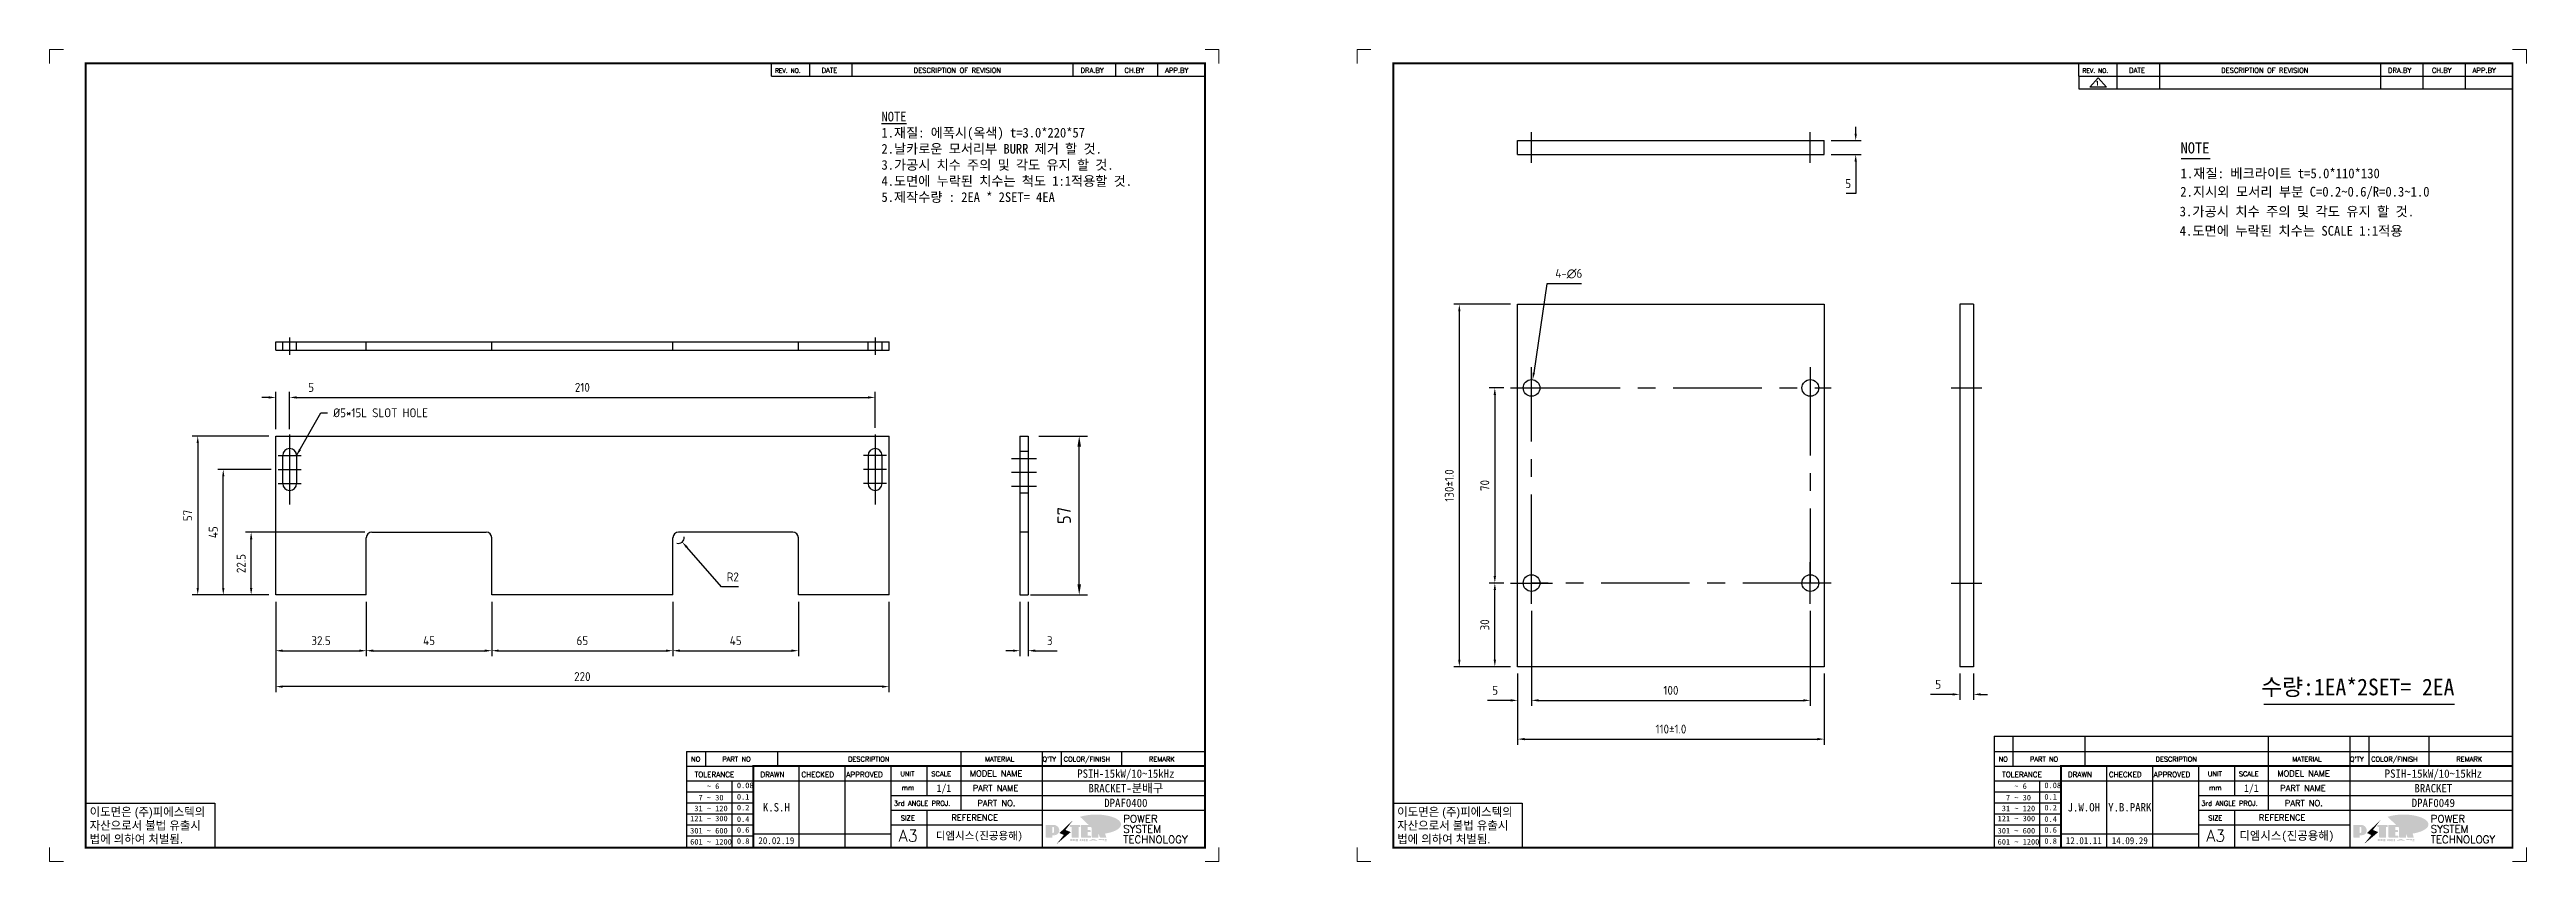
# Model space of a CAD drawing. Header units: millimetres. Extents: x 24815 to 36799, y -9299 to 5469.
# Drawn here: x 32525 to 33413, y -1538 to -1247 of the extents above; entities that cross this region are included whole.
import ezdxf
from ezdxf.enums import TextEntityAlignment as Align

# ---------------------------------------------------------------- set-up
doc = ezdxf.new("R2010")
doc.units = ezdxf.units.MM
for name, pattern in [('CENTER', [50.8, 31.75, -6.35, 6.35, -6.35]), ('HIDDEN', [9.525, 6.35, -3.175]), ('HIDDEN2', [4.7625, 3.175, -1.5875])]:
    doc.linetypes.add(name, pattern=pattern)
for name, color, linetype in [('CEN', 1, 'CENTER'), ('CENTER', 1, 'CENTER'), ('FORMAT-1', 7, 'Continuous'), ('H', 2, 'HIDDEN'), ('HIDDEN', 2, 'HIDDEN'), ('line', 3, 'Continuous')]:
    doc.layers.add(name, color=color, linetype=linetype)
doc.styles.add('h1', font='')
doc.styles.add('HAN', font='')
doc.styles.add('RC', font='ROMANC.SHX')
doc.styles.add('ROMANT', font='romant')
doc.styles.add('RT', font='ROMANT.SHX', dxfattribs={"oblique": 15})
doc.styles.get("Standard").update_dxf_attribs({"font": 'ISOCP.SHX', "bigfont": 'WHGTXT.SHX'})
doc.styles.get('h1').set_extended_font_data('New Gulim')
doc.styles.get('HAN').set_extended_font_data('GulimChe')
doc.dimstyles.new('PS-1', dxfattribs={"dimtxt": 3.2, "dimasz": 2.5, "dimexe": 2, "dimexo": 2.5, "dimgap": 2, "dimtad": 1, "dimtoh": 1, "dimrnd": 0.05, "dimzin": 12, "dimdsep": 46, "dimtxsty": 'Standard', "dimcen": 0, "dimclrt": 2, "dimazin": 3, "dimtfac": 1, "dimtofl": 0, "dimtmove": 0, "dimatfit": 3, "dimfxl": 0, "dimtolj": 1, "dimtzin": 0, "dimarcsym": 0})
doc.dimstyles.new('PS-1.5', dxfattribs={"dimscale": 1.5, "dimtxt": 3.2, "dimasz": 2.5, "dimexe": 2, "dimexo": 2.5, "dimgap": 2, "dimtad": 1, "dimtoh": 1, "dimrnd": 0.05, "dimzin": 12, "dimdsep": 46, "dimtxsty": 'Standard', "dimcen": 0, "dimclrt": 2, "dimazin": 3, "dimtfac": 1, "dimtofl": 0, "dimtmove": 0, "dimatfit": 3, "dimfxl": 0, "dimtolj": 1, "dimtzin": 0, "dimarcsym": 0})

# ---------------------------------------------------------------- blocks, each defined once
blk = doc.blocks.new('no3')
at = {"color": 180}
for p, q in [((0, 5.5), (0, 0)), ((0, 5.5), (186, 5.5)), ((6.79, 5.5), (6.79, 0)), ((32.74, 0.11), (32.74, 5.5)), ((98.4, 5.5), (98.4, 0)), ((127.61, 5.5), (127.61, 0)), ((134.43, 5.5), (134.43, 0)), ((155.98, 5.5), (155.98, 0))]:
    blk.add_line(p, q, dxfattribs=at)
at = {"color": 2, "style": 'RT', "oblique": 15}
blk.add_attdef('NO', text='', height=1.74, dxfattribs=at).set_placement((3.38, 2.51), align=Align.MIDDLE_CENTER)
at = {"color": 2, "style": 'HAN'}
for tag, p in [('PART-NO', (19.76, 2.75)), ('MATERIAL', (111.38, 2.75)), ("Q'TY", (131.02, 2.75)), ('COLOR/FINISH', (145.2, 2.75)), ('REMARK', (170.76, 2.75))]:
    blk.add_attdef(tag, text='', height=2.9, dxfattribs=at).set_placement(p, align=Align.MIDDLE_CENTER)
blk.add_attdef('DESCRIPTION', text='', height=2.9, dxfattribs=at).set_placement((34.51, 2.75), align=Align.MIDDLE_LEFT)
blk = doc.blocks.new('re3')
at = {"color": 180}
for p, q in [((0, 0), (0, -4.55)), ((0, -4.55), (155.53, -4.55)), ((6.87, -0.64), (3.86, -3.91)), ((9.88, -3.91), (3.86, -3.91)), ((6.87, -0.64), (9.88, -3.91)), ((13.74, -4.55), (13.74, 0)), ((28.97, -4.55), (28.97, 0)), ((108.25, -4.55), (108.25, 0)), ((123.49, -4.55), (123.49, 0)), ((138.64, -4.55), (138.64, 0))]:
    blk.add_line(p, q, dxfattribs=at)
at = {"color": 2, "style": 'RC', "oblique": 15}
blk.add_attdef('REV.NO', text='', height=1.56, dxfattribs=at).set_placement((6.59, -2.56), align=Align.MIDDLE_CENTER)
blk.add_attdef('-1', text='', height=1.56, dxfattribs=at).set_placement((9.37, -1.66), align=Align.MIDDLE_LEFT)
at = {"color": 2, "style": 'HAN'}
for tag, p in [('REV.-DATE', (21.36, -2.28)), ('DRA.BY', (115.87, -2.28)), ('CH.BY', (131.07, -2.28)), ('APP.BY', (147.09, -2.28))]:
    blk.add_attdef(tag, text='', height=2.5, dxfattribs=at).set_placement(p, align=Align.MIDDLE_CENTER)
blk.add_attdef('DESCRIPTION-OF-REVISION', text='', height=2.5, dxfattribs=at).set_placement((31.61, -2.28), align=Align.MIDDLE_LEFT)
blk = doc.blocks.new('t3')
for p, q in [((0, 15.88), (46.25, 15.88)), ((0, 15.88), (0, 0)), ((46.25, 15.88), (46.25, 0)), ((0, 0), (46.25, 0))]:
    blk.add_line(p, q)
at = {"color": 1, "style": 'h1'}
for s, p in [('자산으로서 불법 유출시', (1.4, 6.41)), ('이도면은 (주)피에스텍의', (1.4, 11.29)), ('법에 의하여 처벌됨.', (1.4, 1.52))]:
    blk.add_text(s, height=3, dxfattribs=at).set_placement(p)
blk = doc.blocks.new('new LOGO')
at = {"layer": 'line'}
h = blk.add_hatch(color=1, dxfattribs=at)
h.paths.add_polyline_path([(41, 16), (54, 16, 1), (54, 83), (0, 83), (0, 0), (41, 0)])
h.paths.add_polyline_path([(41, 28), (41, 72), (44, 72, -0.414214), (55, 61), (55, 39, -0.414214), (44, 28)], flags=16)
h.paths.add_polyline_path([(215, 72), (227, 72), (227, 83), (160, 83), (160, 72), (172, 72), (172, 0), (215, 0)])
h.paths.add_polyline_path([(276, 37), (295, 37), (295, 49), (276, 49), (276, 72), (295, 72), (295, 83), (234, 83), (234, 0), (297, 0), (297, 11), (276, 11)])
h.paths.add_polyline_path([(347, 35), (360, 0), (400, 0), (380, 67), (400, 83), (381, 83), (347, 62), (347, 83), (305, 83), (305, 0), (347, 0)])
h = blk.add_hatch(color=250, dxfattribs=at)
h.paths.add_polyline_path([(44, 69), (47, 69, -0.129793), (52, 68, 0.221832), (44, 72), (41, 72), (41, 28), (44, 28, 0.02048), (44, 28)], flags=17)
h.paths.add_polyline_path([(44, 14), (57, 14, 0.72362), (77, 74, -0.679777), (54, 16), (41, 16), (41, 0), (3, 0), (3, -3), (44, -3)])
h.paths.add_polyline_path([(118, 14), (71, -44), (77, -40), (121, 16), (92, 29), (173, 106), (177, 111), (89, 28)])
h.paths.add_polyline_path([(163, 72), (163, 69), (172, 69), (172, 72)], flags=17)
h.paths.add_polyline_path([(218, 69), (230, 69), (230, 80), (227, 80), (227, 72), (215, 72), (215, 0), (175, 0), (175, -3), (218, -3)])
h.paths.add_polyline_path([(298, 47), (295, 47), (295, 37), (276, 37), (276, 11), (279, 11), (279, 35), (298, 35)])
h.paths.add_polyline_path([(300, 8), (297, 8), (297, 0), (237, 0), (237, -3), (300, -3)])
h.paths.add_polyline_path([(298, 80), (295, 80), (295, 72), (276, 72), (276, 49), (279, 49), (279, 69), (298, 69)])
h.paths.add_polyline_path([(350, 80), (347, 80), (347, 62), (350, 64)])
h.paths.add_polyline_path([(350, 27), (347, 35), (347, 0), (308, 0), (308, -3), (350, -3)])
h.paths.add_polyline_path([(403, 80), (397, 80), (380, 67), (400, 0), (362, 0), (363, -3), (403, -3), (383, 64)])
blk.add_hatch(color=5, dxfattribs=at).paths.add_polyline_path([(166, 35), (131, 49), (180, 113), (92, 29), (121, 16), (74, -43)])
h = blk.add_hatch(color=253, dxfattribs=at)
edge = h.paths.add_edge_path()
edge.add_ellipse((334, 86), major_axis=(-166, 0), ratio=0.39426, start_angle=111.5127, end_angle=334.469)
edge.add_ellipse((314, 81), major_axis=(-154, 0), ratio=0.40699, start_angle=121.3066, end_angle=327.7437, ccw=False)
edge.add_line((394, 28), (395, 26))
h = blk.add_hatch(color=250, dxfattribs=at)
edge = h.paths.add_edge_path()
edge.add_ellipse((238, -18), major_axis=(-14.3, 0), ratio=0.526336, start_angle=192.2456, end_angle=269.0748)
edge.add_line((238, -10), (238, -10))
edge.add_ellipse((238, -18), major_axis=(-14.3, 0), ratio=0.526336, start_angle=270.9252, end_angle=449.0748)
edge.add_line((238, -25), (238, -25))
edge.add_ellipse((238, -18), major_axis=(-14.3, 0), ratio=0.526336, start_angle=450.9252, end_angle=527.7544)
edge.add_line((252, -19), (254, -19))
edge.add_line((254, -19), (254, -27))
edge.add_line((254, -27), (263, -27))
edge.add_line((263, -27), (263, -10))
edge.add_line((263, -10), (254, -10))
edge.add_line((254, -10), (254, -16))
edge.add_line((254, -16), (252, -16))
h.paths.add_polyline_path([(241, -16), (241, -19, -1), (234, -19), (234, -16, -1)], flags=16)
h.paths.add_polyline_path([(278, -10), (268, -10), (268, -27), (278, -27)])
h.paths.add_polyline_path([(310, -10), (310, -11, -0.157169), (289, -18), (294, -20, 0.128407), (316, -16, 0.128407), (339, -20), (343, -18, -0.157169), (322, -11), (322, -10)])
h.paths.add_polyline_path([(342, -25), (342, -22), (290, -22), (290, -25)])
h.paths.add_polyline_path([(352, -10), (352, -16, 0.414214), (354, -18), (379, -18), (379, -20), (390, -20), (390, -10), (379, -10), (379, -14), (375, -14), (375, -15), (379, -15), (379, -16), (365, -16), (365, -15), (371, -15), (371, -14), (365, -14), (365, -13), (375, -13), (375, -10)])
h.paths.add_polyline_path([(394, -10), (394, -20), (405, -20), (405, -10)])
h.paths.add_polyline_path([(405, -27), (405, -21), (357, -21), (357, -23), (392, -23), (392, -27)])
h.paths.add_polyline_path([(200, -10), (200, -22), (193, -22), (193, -13), (197, -13), (197, -10), (161, -10), (161, -13), (164, -13), (164, -22), (161, -22), (161, -25), (200, -25), (200, -27), (214, -27), (214, -10)])
h.paths.add_polyline_path([(182, -13), (176, -13), (176, -22), (182, -22)], flags=17)
blk = doc.blocks.new('format-3')
at = {"color": 3, "lineweight": 9}
for p, q in [((0, 286.3), (0, 291.3)), ((5, 291.3), (0, 291.3)), ((414.5, 291.3), (419.5, 291.3)), ((419.5, 286.3), (419.5, 291.3)), ((0, 5), (0, 0)), ((5, 0), (0, 0)), ((414.5, 0), (419.5, 0)), ((419.5, 5), (419.5, 0))]:
    blk.add_line(p, q, dxfattribs=at)
at = {"color": 180}
for p, q in [((258.97, 281.75), (258.97, 286.3)), ((272.71, 281.75), (272.71, 286.3)), ((287.94, 281.75), (287.94, 286.3)), ((367.22, 281.75), (367.22, 286.3)), ((382.45, 281.75), (382.45, 286.3)), ((397.61, 281.75), (397.61, 286.3)), ((258.97, 281.75), (414.5, 281.75)), ((228.5, 39.49), (228.5, 5)), ((228.5, 39.49), (414.5, 39.49)), ((235.29, 39.49), (235.29, 34.21)), ((261.24, 34.21), (261.24, 39.49)), ((326.9, 39.49), (326.9, 34.21)), ((356.11, 39.49), (356.11, 34.21)), ((362.93, 39.49), (362.93, 34.21)), ((384.48, 39.49), (384.48, 34.21)), ((228.5, 34.21), (252.48, 34.21)), ((228.5, 28.93), (252.48, 28.93)), ((244.89, 5.23), (244.89, 28.93)), ((252.48, 28.93), (414.5, 28.93)), ((268.96, 5), (268.96, 34.21)), ((285.45, 5), (285.45, 34.21)), ((301.94, 5), (301.94, 34.21)), ((314.72, 34.21), (314.72, 23.65)), ((326.9, 34.21), (326.9, 18.37)), ((356.11, 34.21), (356.11, 5)), ((228.5, 24.98), (252.48, 24.98)), ((228.5, 21.03), (252.48, 21.03)), ((301.94, 23.65), (414.5, 23.65)), ((301.94, 18.37), (414.5, 18.37)), ((314.72, 18.37), (314.72, 5)), ((228.5, 17.08), (252.48, 17.08)), ((228.5, 13.13), (252.48, 13.13)), ((228.5, 9.18), (252.48, 9.18)), ((252.48, 9.95), (301.94, 9.95)), ((301.94, 13.09), (356.11, 13.09))]:
    blk.add_line(p, q, dxfattribs=at)
at = {"const_width": 0.7}
blk.add_lwpolyline([(252.48, 5), (252.48, 34.21), (414.5, 34.21)], dxfattribs=at)
at = {"layer": 'FORMAT-1', "const_width": 0.7}
blk.add_lwpolyline([(13, 5), (13, 286.3), (414.5, 286.3), (414.5, 5)], close=True, dxfattribs=at)
blk.add_blockref('t3', (13, 5))
at = {"xscale": 0.05400000000000027, "yscale": 0.05400000000000027, "zscale": 0.05400000000000027}
blk.add_blockref('new LOGO', (357.35, 8.65), dxfattribs=at)
at = {"color": 2}
for s, height, style, p in [('REV. NO.', 1.56, 'RC', (260.23, 282.95)), ('DATE', 1.788, 'RC', (276.95, 282.94)), ('DESCRIPTION OF REVISION', 1.7875, 'RC', (309.98, 282.94)), ('DRA.BY', 1.788, 'RC', (369.83, 282.94)), ('CH.BY', 1.788, 'RC', (385.59, 282.94)), ('APP.BY', 1.788, 'RC', (400.18, 282.94)), ('NO', 1.742, 'RC', (230.16, 35.83)), ('PART NO', 1.742, 'RC', (241.36, 35.83)), ('DESCRIPTION', 1.7424, 'RC', (286.43, 35.83)), ('MATERIAL', 1.742, 'RC', (335.52, 35.83)), ("Q'TY", 1.742, 'RC', (356.17, 35.83)), ('COLOR/FINISH', 1.7424, 'RC', (363.8, 35.83)), ('REMARK', 1.742, 'RC', (394.37, 35.83)), (' TOLERANCE', 1.9, 'RC', (230.11, 30.22)), ('    ~ 6', 2, 'HAN', (229.8, 26.03)), ('0.08', 2, 'HAN', (246.57, 26.31)), ('DRAWN', 1.9, 'RC', (255, 30.22)), ('CHECKED', 1.9, 'RC', (269.71, 30.22)), ('APPROVED', 1.9, 'RC', (285.8, 30.22)), ('UNIT', 1.742, 'RC', (305.19, 30.55)), ('mm', 1.742, 'RC', (305.67, 25.56)), ('SCALE', 1.742, 'RC', (316.32, 30.55)), ('MODEL NAME', 2.178, 'RC', (330.12, 30.46)), ('PART NAME', 2.178, 'RC', (331.17, 25.24)), (' 31 ~ 120', 2, 'HAN', (229.8, 18.04)), ('  7 ~ 30', 2, 'HAN', (229.8, 21.91)), ('0.1', 2, 'HAN', (246.57, 22.2)), ('0.2', 2, 'HAN', (246.57, 18.32)), ('3rd ANGLE PROJ.', 1.7424, 'RC', (302.87, 19.97)), ('PART NO.', 2.178, 'RC', (332.84, 19.85)), ('301 ~ 600', 2, 'HAN', (229.8, 10.04)), ('121 ~ 300', 2, 'HAN', (229.8, 14.42)), ('0.4', 2, 'HAN', (246.57, 14.2)), ('0.6', 2, 'HAN', (246.57, 10.32)), ('SIZE', 1.742, 'RC', (305.39, 14.71)), ('REFERENCE', 2.178, 'RC', (323.52, 14.69)), ('601 ~ 1200', 2, 'HAN', (229.8, 6.05)), ('0.8', 2, 'HAN', (246.57, 6.33))]:
    blk.add_text(s, height=height, dxfattribs=dict(at, style=style)).set_placement(p)
at = {"color": 2, "lineweight": 25, "style": 'RC'}
blk.add_text('A3', height=4.182, dxfattribs=at).set_placement((304.61, 7.14))
at = {"style": 'ROMANT'}
for s, p in [('POWER', (385.15, 13.96)), ('TECHNOLOGY', (385.15, 6.56)), ('SYSTEM', (385.15, 10.31))]:
    blk.add_text(s, height=2.7, dxfattribs=at).set_placement(p)
at = {"style": 'HAN'}
for tag, height, p in [('SCALE', 2.7, (320.81, 26.29)), ('MODEL-NAME', 3, (386.1, 31.53)), ('PART-NAME', 3, (386.1, 26.29)), ('DRA-BY', 3, (260.72, 19.44)), ('CH-BY', 3, (277.21, 19.44)), ('APP-BY', 3, (293.7, 19.44)), ('PART-NO', 3, (386.1, 21.01)), ('관련업체', 3, (333.52, 9.26)), ('DRA-DATE', 2.5, (260.72, 7.47)), ('CH-DATE', 2.5, (277.21, 7.47)), ('APP-DATE', 2.5, (293.7, 7.47))]:
    blk.add_attdef(tag, text='', height=height, dxfattribs=at).set_placement(p, align=Align.MIDDLE_CENTER)
blk = doc.blocks.new('*D484')
at = {"color": 0, "lineweight": -2}
for p, q in [((33056.32, -1448.28), (33056.32, -1482.37)), ((33051.32, -1470.78), (33051.32, -1482.37)), ((33048.82, -1480.37), (33040.55, -1480.37)), ((33058.82, -1480.37), (33061.32, -1480.37))]:
    blk.add_line(p, q, dxfattribs=at)
at = {"color": 0}
for points in [[(33048.82, -1479.95), (33048.82, -1480.79), (33051.32, -1480.37)], [(33058.82, -1479.95), (33058.82, -1480.79), (33056.32, -1480.37)]]:
    blk.add_solid(points, dxfattribs=at)
at = {"layer": 'Defpoints', "color": 0}
for p in [(33056.32, -1445.78), (33051.32, -1468.28), (33056.32, -1480.37)]:
    blk.add_point(p, dxfattribs=at)
at = {"color": 2, "insert": (33043.25, -1476.77), "char_height": 3.2, "attachment_point": 5}
blk.add_mtext('\\A1;5', dxfattribs=at)
blk = doc.blocks.new('*D485')
at = {"color": 0, "lineweight": -2}
for p, q in [((33056.32, -1448.28), (33056.32, -1482.37)), ((33156.32, -1448.28), (33156.32, -1482.37)), ((33058.82, -1480.37), (33153.82, -1480.37))]:
    blk.add_line(p, q, dxfattribs=at)
at = {"color": 0}
for points in [[(33058.82, -1479.95), (33058.82, -1480.79), (33056.32, -1480.37)], [(33153.82, -1479.95), (33153.82, -1480.79), (33156.32, -1480.37)]]:
    blk.add_solid(points, dxfattribs=at)
at = {"layer": 'Defpoints', "color": 0}
for p in [(33056.32, -1445.78), (33156.32, -1445.78), (33156.32, -1480.37)]:
    blk.add_point(p, dxfattribs=at)
at = {"color": 2, "insert": (33106.32, -1476.77), "char_height": 3.2, "attachment_point": 5}
blk.add_mtext('\\A1;100', dxfattribs=at)
blk = doc.blocks.new('*D486')
at = {"color": 0, "lineweight": -2}
for p, q in [((33051.32, -1470.78), (33051.32, -1496.27)), ((33161.32, -1470.78), (33161.32, -1496.27)), ((33053.82, -1494.27), (33158.82, -1494.27))]:
    blk.add_line(p, q, dxfattribs=at)
at = {"color": 0}
for points in [[(33053.82, -1493.86), (33053.82, -1494.69), (33051.32, -1494.27)], [(33158.82, -1493.86), (33158.82, -1494.69), (33161.32, -1494.27)]]:
    blk.add_solid(points, dxfattribs=at)
at = {"layer": 'Defpoints', "color": 0}
for p in [(33051.32, -1468.28), (33161.32, -1468.28), (33161.32, -1494.27)]:
    blk.add_point(p, dxfattribs=at)
at = {"color": 2, "insert": (33106.32, -1490.67), "char_height": 3.2, "attachment_point": 5}
blk.add_mtext('\\A1;110±1.0', dxfattribs=at)
blk = doc.blocks.new('*D487')
at = {"color": 0, "lineweight": -2}
for p, q in [((33046.32, -1438.28), (33041.14, -1438.28)), ((33043.14, -1465.78), (33043.14, -1440.78)), ((33048.82, -1468.28), (33041.14, -1468.28))]:
    blk.add_line(p, q, dxfattribs=at)
at = {"color": 0}
for points in [[(33042.72, -1440.78), (33043.56, -1440.78), (33043.14, -1438.28)], [(33042.72, -1465.78), (33043.56, -1465.78), (33043.14, -1468.28)]]:
    blk.add_solid(points, dxfattribs=at)
at = {"layer": 'Defpoints', "color": 0}
for p in [(33043.14, -1438.28), (33048.82, -1438.28), (33051.32, -1468.28)]:
    blk.add_point(p, dxfattribs=at)
at = {"color": 2, "insert": (33039.54, -1453.28), "char_height": 3.2, "attachment_point": 5, "rotation": 90}
blk.add_mtext('\\A1;30', dxfattribs=at)
blk = doc.blocks.new('*D488')
at = {"color": 0, "lineweight": -2}
for p, q in [((33046.32, -1368.28), (33041.14, -1368.28)), ((33043.14, -1370.78), (33043.14, -1435.78)), ((33046.32, -1438.28), (33041.14, -1438.28))]:
    blk.add_line(p, q, dxfattribs=at)
at = {"color": 0}
for points in [[(33042.72, -1370.78), (33043.56, -1370.78), (33043.14, -1368.28)], [(33042.72, -1435.78), (33043.56, -1435.78), (33043.14, -1438.28)]]:
    blk.add_solid(points, dxfattribs=at)
at = {"layer": 'Defpoints', "color": 0}
for p in [(33048.82, -1368.28), (33043.14, -1438.28), (33048.82, -1438.28)]:
    blk.add_point(p, dxfattribs=at)
at = {"color": 2, "insert": (33039.54, -1403.28), "char_height": 3.2, "attachment_point": 5, "rotation": 90}
blk.add_mtext('\\A1;70', dxfattribs=at)
blk = doc.blocks.new('*D489')
at = {"color": 0, "lineweight": -2}
for p, q in [((33048.82, -1338.28), (33028.41, -1338.28)), ((33030.41, -1340.78), (33030.41, -1465.78)), ((33048.82, -1468.28), (33028.41, -1468.28))]:
    blk.add_line(p, q, dxfattribs=at)
at = {"color": 0}
for points in [[(33029.99, -1340.78), (33030.82, -1340.78), (33030.41, -1338.28)], [(33029.99, -1465.78), (33030.82, -1465.78), (33030.41, -1468.28)]]:
    blk.add_solid(points, dxfattribs=at)
at = {"layer": 'Defpoints', "color": 0}
for p in [(33051.32, -1338.28), (33030.41, -1468.28), (33051.32, -1468.28)]:
    blk.add_point(p, dxfattribs=at)
at = {"color": 2, "insert": (33026.81, -1403.28), "char_height": 3.2, "attachment_point": 5, "rotation": 90}
blk.add_mtext('\\A1;130±1.0', dxfattribs=at)
blk = doc.blocks.new('*D490')
at = {"color": 0, "lineweight": -2}
for p, q in [((33209.9, -1470.78), (33209.9, -1480.22)), ((33214.9, -1470.78), (33214.9, -1480.22)), ((33207.4, -1478.22), (33199.48, -1478.22)), ((33217.4, -1478.22), (33219.9, -1478.22))]:
    blk.add_line(p, q, dxfattribs=at)
at = {"color": 0}
for points in [[(33207.4, -1477.8), (33207.4, -1478.63), (33209.9, -1478.22)], [(33217.4, -1477.8), (33217.4, -1478.63), (33214.9, -1478.22)]]:
    blk.add_solid(points, dxfattribs=at)
at = {"layer": 'Defpoints', "color": 0}
for p in [(33209.9, -1468.28), (33214.9, -1468.28), (33209.9, -1478.22)]:
    blk.add_point(p, dxfattribs=at)
at = {"color": 2, "insert": (33202.19, -1474.62), "char_height": 3.2, "attachment_point": 5}
blk.add_mtext('\\A1;5', dxfattribs=at)
blk = doc.blocks.new('*D491')
at = {"color": 0, "lineweight": -2}
for p, q in [((33172.6, -1277.06), (33172.6, -1274.56)), ((33163.82, -1279.56), (33174.6, -1279.56)), ((33163.82, -1284.56), (33174.6, -1284.56)), ((33172.6, -1287.06), (33172.6, -1298.56)), ((33172.6, -1298.56), (33169.18, -1298.56))]:
    blk.add_line(p, q, dxfattribs=at)
at = {"color": 0}
for points in [[(33172.18, -1277.06), (33173.01, -1277.06), (33172.6, -1279.56)], [(33172.18, -1287.06), (33173.01, -1287.06), (33172.6, -1284.56)]]:
    blk.add_solid(points, dxfattribs=at)
at = {"layer": 'Defpoints', "color": 0}
for p in [(33161.32, -1279.56), (33161.32, -1284.56), (33172.6, -1284.56)]:
    blk.add_point(p, dxfattribs=at)
at = {"color": 2, "insert": (33169.89, -1294.96), "char_height": 3.2, "attachment_point": 5}
blk.add_mtext('\\A1;5', dxfattribs=at)
blk = doc.blocks.new('*D514')
at = {"color": 0, "lineweight": -2}
for p, q in [((33061.82, -1330.89), (33057.12, -1362.84)), ((33074.24, -1330.89), (33061.82, -1330.89))]:
    blk.add_line(p, q, dxfattribs=at)
at = {"color": 0}
blk.add_solid([(33056.71, -1362.78), (33057.53, -1362.9), (33056.76, -1365.31)], dxfattribs=at)
at = {"layer": 'Defpoints', "color": 0}
for p in [(33056.76, -1365.31), (33055.88, -1371.25)]:
    blk.add_point(p, dxfattribs=at)
at = {"color": 2, "insert": (33069.68, -1327.29), "char_height": 3.2, "attachment_point": 5}
blk.add_mtext('\\A1;4-∅6', dxfattribs=at)
blk = doc.blocks.new('A$C19447B5D')
at = {"color": 4}
for p, q in [((-215, 12, -0.03), (5, 12, -0.03)), ((-215, -45, -0.03), (-215, 12, -0.03)), ((5, -45, -0.03), (5, 12, -0.03)), ((-212.5, -5, -0.03), (-212.5, 5, -0.03)), ((-207.5, 5, -0.03), (-207.5, -5, -0.03)), ((-2.5, 5, -0.03), (-2.5, -5, -0.03)), ((2.5, -5, -0.03), (2.5, 5, -0.03)), ((-182.5, -45), (-182.5, -24.5)), ((-180.5, -22.5), (-139.5, -22.5)), ((-137.5, -45), (-137.5, -24.5)), ((-72.5, -45), (-72.5, -24.5)), ((-29.5, -22.5), (-70.5, -22.5)), ((-27.5, -45), (-27.5, -24.5)), ((-182.5, -45), (-215, -45)), ((-72.5, -45), (-137.5, -45)), ((5, -45), (-27.5, -45))]:
    blk.add_line(p, q, dxfattribs=at)
for centre, radius, start, end in [((-210, 5, -0.03), 2.5, 0, 180), ((0, 5, -0.03), 2.5, 0, 180), ((-210, -5, -0.03), 2.5, 180, 0), ((0, -5, -0.03), 2.5, 180, 0), ((-180.5, -24.5), 2, 90, 180), ((-139.5, -24.5), 2, 0, 90), ((-70.5, -24.5), 2, 90, 180), ((-29.5, -24.5), 2, 0, 90)]:
    blk.add_arc(centre, radius, start, end, dxfattribs=at)
at = {"layer": 'CENTER', "linetype": 'CENTER', "ltscale": 3}
for p, q in [((-210, 12.5, -0.03), (-210, -12.5, -0.03)), ((0, 12.5, -0.03), (0, -12.5, -0.03)), ((-214.1, 5, -0.03), (-205.9, 5, -0.03)), ((-214.1, 0, -0.03), (-205.9, 0, -0.03)), ((4.1, 5, -0.03), (-4.1, 5, -0.03)), ((4.1, 0, -0.03), (-4.1, 0, -0.03)), ((-214.1, -5, -0.03), (-205.9, -5, -0.03)), ((4.1, -5, -0.03), (-4.1, -5, -0.03))]:
    blk.add_line(p, q, dxfattribs=at)
blk = doc.blocks.new('*D541')
at = {"color": 0, "lineweight": -2}
for p, q in [((32879.52, -1385.54), (32897.06, -1385.54)), ((32894.06, -1438.79), (32894.06, -1389.29)), ((32876.52, -1442.54), (32897.06, -1442.54))]:
    blk.add_line(p, q, dxfattribs=at)
at = {"color": 0}
for points in [[(32893.43, -1389.29), (32894.68, -1389.29), (32894.06, -1385.54)], [(32893.43, -1438.79), (32894.68, -1438.79), (32894.06, -1442.54)]]:
    blk.add_solid(points, dxfattribs=at)
at = {"layer": 'Defpoints', "color": 0}
for p in [(32875.77, -1385.54, -0.03), (32894.06, -1385.54), (32872.77, -1442.54, -0.05)]:
    blk.add_point(p, dxfattribs=at)
at = {"color": 2, "insert": (32888.66, -1414.04), "char_height": 4.8, "attachment_point": 5, "rotation": 90}
blk.add_mtext('\\A1;57', dxfattribs=at)
blk = doc.blocks.new('*D542')
at = {"color": 0, "lineweight": -2}
for p, q in [((32605.82, -1445.04), (32605.82, -1464.55)), ((32638.32, -1445.04), (32638.32, -1464.55)), ((32608.32, -1462.55), (32635.82, -1462.55))]:
    blk.add_line(p, q, dxfattribs=at)
at = {"color": 0}
for points in [[(32608.32, -1462.13), (32608.32, -1462.97), (32605.82, -1462.55)], [(32635.82, -1462.13), (32635.82, -1462.97), (32638.32, -1462.55)]]:
    blk.add_solid(points, dxfattribs=at)
at = {"layer": 'Defpoints', "color": 0}
for p in [(32605.82, -1442.54), (32638.32, -1442.54), (32638.32, -1462.55)]:
    blk.add_point(p, dxfattribs=at)
at = {"color": 2, "insert": (32622.07, -1458.95), "char_height": 3.2, "attachment_point": 5}
blk.add_mtext('\\A1;32.5', dxfattribs=at)
blk = doc.blocks.new('*D543')
at = {"color": 0, "lineweight": -2}
for p, q in [((32638.32, -1445.04), (32638.32, -1464.55)), ((32683.32, -1445.04), (32683.32, -1464.55)), ((32640.82, -1462.55), (32680.82, -1462.55))]:
    blk.add_line(p, q, dxfattribs=at)
at = {"color": 0}
for points in [[(32640.82, -1462.13), (32640.82, -1462.97), (32638.32, -1462.55)], [(32680.82, -1462.13), (32680.82, -1462.97), (32683.32, -1462.55)]]:
    blk.add_solid(points, dxfattribs=at)
at = {"layer": 'Defpoints', "color": 0}
for p in [(32638.32, -1442.54), (32683.32, -1442.54), (32683.32, -1462.55)]:
    blk.add_point(p, dxfattribs=at)
at = {"color": 2, "insert": (32660.82, -1458.95), "char_height": 3.2, "attachment_point": 5}
blk.add_mtext('\\A1;45', dxfattribs=at)
blk = doc.blocks.new('*D544')
at = {"color": 0, "lineweight": -2}
for p, q in [((32683.32, -1445.04), (32683.32, -1464.55)), ((32748.32, -1445.04), (32748.32, -1464.55)), ((32685.82, -1462.55), (32745.82, -1462.55))]:
    blk.add_line(p, q, dxfattribs=at)
at = {"color": 0}
for points in [[(32685.82, -1462.13), (32685.82, -1462.97), (32683.32, -1462.55)], [(32745.82, -1462.13), (32745.82, -1462.97), (32748.32, -1462.55)]]:
    blk.add_solid(points, dxfattribs=at)
at = {"layer": 'Defpoints', "color": 0}
for p in [(32683.32, -1442.54), (32748.32, -1442.54), (32748.32, -1462.55)]:
    blk.add_point(p, dxfattribs=at)
at = {"color": 2, "insert": (32715.82, -1458.95), "char_height": 3.2, "attachment_point": 5}
blk.add_mtext('\\A1;65', dxfattribs=at)
blk = doc.blocks.new('*D545')
at = {"color": 0, "lineweight": -2}
for p, q in [((32748.32, -1445.04), (32748.32, -1464.55)), ((32793.32, -1445.04), (32793.32, -1464.55)), ((32750.82, -1462.55), (32790.82, -1462.55))]:
    blk.add_line(p, q, dxfattribs=at)
at = {"color": 0}
for points in [[(32750.82, -1462.13), (32750.82, -1462.97), (32748.32, -1462.55)], [(32790.82, -1462.13), (32790.82, -1462.97), (32793.32, -1462.55)]]:
    blk.add_solid(points, dxfattribs=at)
at = {"layer": 'Defpoints', "color": 0}
for p in [(32748.32, -1442.54), (32793.32, -1442.54), (32793.32, -1462.55)]:
    blk.add_point(p, dxfattribs=at)
at = {"color": 2, "insert": (32770.82, -1458.95), "char_height": 3.2, "attachment_point": 5}
blk.add_mtext('\\A1;45', dxfattribs=at)
blk = doc.blocks.new('*D546')
at = {"color": 0, "lineweight": -2}
for p, q in [((32765.78, -1439.67), (32753.29, -1425.42)), ((32771.81, -1439.67), (32765.78, -1439.67))]:
    blk.add_line(p, q, dxfattribs=at)
blk.add_arc((32750.32, -1422.04), 2, 251.61972, 8.53154, dxfattribs=at)
at = {"color": 0}
blk.add_solid([(32753.6, -1425.15), (32752.98, -1425.7), (32751.64, -1423.54)], dxfattribs=at)
at = {"layer": 'Defpoints', "color": 0}
for p in [(32750.32, -1422.04), (32751.64, -1423.54)]:
    blk.add_point(p, dxfattribs=at)
at = {"color": 2, "insert": (32769.79, -1436.07), "char_height": 3.2, "attachment_point": 5}
blk.add_mtext('\\A1;R2', dxfattribs=at)
blk = doc.blocks.new('*D547')
at = {"color": 0, "lineweight": -2}
for p, q in [((32637.82, -1420.04), (32595.01, -1420.04)), ((32597.01, -1440.04), (32597.01, -1422.54)), ((32603.32, -1442.54), (32595.01, -1442.54))]:
    blk.add_line(p, q, dxfattribs=at)
at = {"color": 0}
for points in [[(32596.6, -1422.54), (32597.43, -1422.54), (32597.01, -1420.04)], [(32596.6, -1440.04), (32597.43, -1440.04), (32597.01, -1442.54)]]:
    blk.add_solid(points, dxfattribs=at)
at = {"layer": 'Defpoints', "color": 0}
for p in [(32597.01, -1420.04), (32640.32, -1420.04), (32605.82, -1442.54, -0.03)]:
    blk.add_point(p, dxfattribs=at)
at = {"color": 2, "insert": (32593.41, -1431.29), "char_height": 3.2, "attachment_point": 5, "rotation": 90}
blk.add_mtext('\\A1;22.5', dxfattribs=at)
blk = doc.blocks.new('*D548')
at = {"color": 0, "lineweight": -2}
for p, q in [((32604.22, -1397.54), (32585.01, -1397.54)), ((32587.01, -1440.04), (32587.01, -1400.04)), ((32603.32, -1442.54), (32585.01, -1442.54))]:
    blk.add_line(p, q, dxfattribs=at)
at = {"color": 0}
for points in [[(32586.6, -1400.04), (32587.43, -1400.04), (32587.01, -1397.54)], [(32586.6, -1440.04), (32587.43, -1440.04), (32587.01, -1442.54)]]:
    blk.add_solid(points, dxfattribs=at)
at = {"layer": 'Defpoints', "color": 0}
for p in [(32587.01, -1397.54), (32606.72, -1397.54), (32605.82, -1442.54)]:
    blk.add_point(p, dxfattribs=at)
at = {"color": 2, "insert": (32583.41, -1420.04), "char_height": 3.2, "attachment_point": 5, "rotation": 90}
blk.add_mtext('\\A1;45', dxfattribs=at)
blk = doc.blocks.new('*D549')
at = {"color": 0, "lineweight": -2}
for p, q in [((32603.32, -1385.54), (32575.85, -1385.54)), ((32577.85, -1388.04), (32577.85, -1440.04)), ((32603.32, -1442.54), (32575.85, -1442.54))]:
    blk.add_line(p, q, dxfattribs=at)
at = {"color": 0}
for points in [[(32577.44, -1388.04), (32578.27, -1388.04), (32577.85, -1385.54)], [(32577.44, -1440.04), (32578.27, -1440.04), (32577.85, -1442.54)]]:
    blk.add_solid(points, dxfattribs=at)
at = {"layer": 'Defpoints', "color": 0}
for p in [(32605.82, -1385.54, -0.03), (32577.85, -1442.54), (32605.82, -1442.54, -0.03)]:
    blk.add_point(p, dxfattribs=at)
at = {"color": 2, "insert": (32574.25, -1414.04), "char_height": 3.2, "attachment_point": 5, "rotation": 90}
blk.add_mtext('\\A1;57', dxfattribs=at)
blk = doc.blocks.new('*D550')
at = {"color": 0, "lineweight": -2}
for p, q in [((32872.77, -1445.04), (32872.77, -1464.55)), ((32875.77, -1445.04), (32875.77, -1464.55)), ((32870.27, -1462.55), (32867.77, -1462.55)), ((32878.27, -1462.55), (32886.19, -1462.55))]:
    blk.add_line(p, q, dxfattribs=at)
at = {"color": 0}
for points in [[(32870.27, -1462.13), (32870.27, -1462.97), (32872.77, -1462.55)], [(32878.27, -1462.13), (32878.27, -1462.97), (32875.77, -1462.55)]]:
    blk.add_solid(points, dxfattribs=at)
at = {"layer": 'Defpoints', "color": 0}
for p in [(32872.77, -1442.54), (32875.77, -1442.54), (32875.77, -1462.55)]:
    blk.add_point(p, dxfattribs=at)
at = {"color": 2, "insert": (32883.48, -1458.95), "char_height": 3.2, "attachment_point": 5}
blk.add_mtext('\\A1;3', dxfattribs=at)
blk = doc.blocks.new('*D551')
at = {"color": 0, "lineweight": -2}
for p, q in [((32605.82, -1445.04), (32605.82, -1477.43)), ((32825.82, -1445.04), (32825.82, -1477.43)), ((32823.32, -1475.43), (32608.32, -1475.43))]:
    blk.add_line(p, q, dxfattribs=at)
at = {"color": 0}
for points in [[(32608.32, -1475.02), (32608.32, -1475.85), (32605.82, -1475.43)], [(32823.32, -1475.02), (32823.32, -1475.85), (32825.82, -1475.43)]]:
    blk.add_solid(points, dxfattribs=at)
at = {"layer": 'Defpoints', "color": 0}
for p in [(32605.82, -1442.54), (32825.82, -1442.54), (32605.82, -1475.43)]:
    blk.add_point(p, dxfattribs=at)
at = {"color": 2, "insert": (32715.82, -1471.83), "char_height": 3.2, "attachment_point": 5}
blk.add_mtext('\\A1;220', dxfattribs=at)
blk = doc.blocks.new('*D552')
at = {"color": 0, "lineweight": -2}
for p, q in [((32603.32, -1371.68), (32600.82, -1371.68)), ((32605.82, -1383.04), (32605.82, -1369.68)), ((32610.82, -1383.04), (32610.82, -1369.68)), ((32613.32, -1371.68), (32621.23, -1371.68))]:
    blk.add_line(p, q, dxfattribs=at)
at = {"color": 0}
for points in [[(32603.32, -1371.27), (32603.32, -1372.1), (32605.82, -1371.68)], [(32613.32, -1371.27), (32613.32, -1372.1), (32610.82, -1371.68)]]:
    blk.add_solid(points, dxfattribs=at)
at = {"layer": 'Defpoints', "color": 0}
for p in [(32610.82, -1371.68), (32605.82, -1385.54), (32610.82, -1385.54)]:
    blk.add_point(p, dxfattribs=at)
at = {"color": 2, "insert": (32618.53, -1368.08), "char_height": 3.2, "attachment_point": 5}
blk.add_mtext('\\A1;5', dxfattribs=at)
blk = doc.blocks.new('*D553')
at = {"color": 0, "lineweight": -2}
for p, q in [((32610.82, -1383.04), (32610.82, -1369.68)), ((32613.32, -1371.68), (32818.32, -1371.68)), ((32820.82, -1382.54), (32820.82, -1369.68))]:
    blk.add_line(p, q, dxfattribs=at)
at = {"color": 0}
for points in [[(32613.32, -1371.27), (32613.32, -1372.1), (32610.82, -1371.68)], [(32818.32, -1371.27), (32818.32, -1372.1), (32820.82, -1371.68)]]:
    blk.add_solid(points, dxfattribs=at)
at = {"layer": 'Defpoints', "color": 0}
for p in [(32820.82, -1371.68), (32610.82, -1385.54), (32820.82, -1385.04)]:
    blk.add_point(p, dxfattribs=at)
at = {"color": 2, "insert": (32715.82, -1368.08), "char_height": 3.2, "attachment_point": 5}
blk.add_mtext('\\A1;210', dxfattribs=at)

msp = doc.modelspace()

# ---------------------------------------------------------------- linework, layer by layer
at = {"color": 32}
for p, q in [((33051.32, -1284.56), (33051.32, -1279.56)), ((33051.32, -1279.56), (33161.32, -1279.56)), ((33051.32, -1284.56), (33161.32, -1284.56)), ((33161.32, -1284.56), (33161.32, -1279.56)), ((33051.32, -1338.283), (33161.32, -1338.283)), ((33051.32, -1468.283), (33051.32, -1338.283)), ((33161.32, -1338.283), (33161.32, -1468.283)), ((33214.897, -1338.283), (33209.897, -1338.283)), ((33209.897, -1338.283), (33209.897, -1468.283)), ((33214.897, -1338.283), (33214.897, -1468.283)), ((33161.32, -1468.283), (33051.32, -1468.283)), ((33214.897, -1468.283), (33209.897, -1468.283))]:
    msp.add_line(p, q, dxfattribs=at)
for p, q in [((33289.299, -1285.921), (33299.796, -1285.921)), ((33318.969, -1481.695), (33387.401, -1481.695))]:
    msp.add_line(p, q)
at = {"color": 4}
for p, q in [((32605.822, -1354.752), (32605.822, -1351.752)), ((32605.822, -1351.752, 0.025), (32825.822, -1351.752, 0.025)), ((32605.822, -1354.752, 0.025), (32825.822, -1354.752, 0.025)), ((32825.822, -1354.752), (32825.822, -1351.752)), ((32872.774, -1385.541), (32875.774, -1385.541)), ((32872.774, -1385.541), (32872.774, -1442.54, -0.025)), ((32875.774, -1385.541), (32875.774, -1442.54, -0.025)), ((32872.774, -1442.54), (32875.774, -1442.54))]:
    msp.add_line(p, q, dxfattribs=at)
at = {"color": 2, "linetype": 'HIDDEN2'}
for p, q in [((32875.774, -1391.041, 0.025), (32872.774, -1391.041, 0.025)), ((32875.774, -1406.041, 0.025), (32872.774, -1406.041, 0.025))]:
    msp.add_line(p, q, dxfattribs=at)
at = {"color": 32}
for centre in [(33056.32, -1368.283), (33156.32, -1368.283), (33056.32, -1438.283), (33156.32, -1438.283)]:
    msp.add_circle(centre, 3, dxfattribs=at)
at = {"layer": 'CEN'}
for p, q in [((33056.32, -1287.56), (33056.32, -1276.56)), ((33156.32, -1287.56), (33156.32, -1276.56)), ((33048.82, -1368.283), (33063.82, -1368.283)), ((33156.32, -1360.783), (33156.32, -1438.283)), ((33206.897, -1368.283), (33217.897, -1368.283)), ((33048.82, -1438.283), (33063.82, -1438.283)), ((33056.32, -1445.783), (33056.32, -1430.783)), ((33156.32, -1445.783), (33156.32, -1430.783)), ((33206.897, -1438.283), (33217.897, -1438.283))]:
    msp.add_line(p, q, dxfattribs=at)
for points in [[(33163.82, -1438.283), (33056.32, -1438.283), (33056.32, -1360.783)], [(33056.32, -1368.283), (33163.82, -1368.283)]]:
    msp.add_lwpolyline(points, dxfattribs=at)
at = {"layer": 'CENTER', "linetype": 'CENTER', "ltscale": 3}
for p, q in [((32610.822, -1350.15, 0.025), (32610.822, -1356.353, 0.025)), ((32820.822, -1350.15, 0.025), (32820.822, -1356.353, 0.025)), ((32869.774, -1393.541), (32878.774, -1393.541)), ((32869.774, -1398.541), (32878.774, -1398.541)), ((32869.774, -1403.541), (32878.774, -1403.541))]:
    msp.add_line(p, q, dxfattribs=at)
at = {"layer": 'H', "ltscale": 3}
for p, q in [((32608.322, -1354.752, 0.025), (32608.322, -1351.752, 0.025)), ((32613.322, -1354.752, 0.025), (32613.322, -1351.752, 0.025)), ((32638.322, -1354.752, 0.051), (32638.322, -1351.752, 0.051)), ((32683.322, -1354.752, 0.051), (32683.322, -1351.752, 0.051)), ((32748.322, -1354.752, 0.051), (32748.322, -1351.752, 0.051)), ((32793.322, -1354.752, 0.051), (32793.322, -1351.752, 0.051)), ((32818.322, -1354.752, 0.025), (32818.322, -1351.752, 0.025)), ((32823.322, -1354.752, 0.025), (32823.322, -1351.752, 0.025))]:
    msp.add_line(p, q, dxfattribs=at)
at = {"layer": 'HIDDEN', "ltscale": 10}
msp.add_line((32875.774, -1420.04, 0.025), (32872.774, -1420.04, 0.025), dxfattribs=at)

# ---------------------------------------------------------------- block references
ref = msp.add_blockref('format-3', (32524.689, -1538.168))
ref.add_attrib('DRA-DATE', '20.02.19', dxfattribs={"height": 2.5, "style": 'HAN'}).set_placement((32785.409, -1530.693), align=Align.MIDDLE_CENTER)
ref.add_attrib('DRA-BY', 'K.S.H', dxfattribs={"height": 3, "style": 'HAN'}).set_placement((32785.409, -1518.726), align=Align.MIDDLE_CENTER)
ref.add_attrib('MODEL-NAME', 'PSIH-15kW/10~15kHz', dxfattribs={"lineweight": 35, "height": 3, "style": 'HAN'}).set_placement((32910.785, -1506.643), align=Align.MIDDLE_CENTER)
ref.add_attrib('PART-NAME', 'BRACKET-분배구', dxfattribs={"lineweight": 35, "height": 3, "style": 'HAN'}).set_placement((32910.785, -1511.874), align=Align.MIDDLE_CENTER)
ref.add_attrib('PART-NO', 'DPAF0400', dxfattribs={"lineweight": 35, "height": 3, "style": 'HAN'}).set_placement((32910.785, -1517.154), align=Align.MIDDLE_CENTER)
ref.add_attrib('SCALE', '1/1', dxfattribs={"height": 2.7, "style": 'HAN'}).set_placement((32845.497, -1511.874), align=Align.MIDDLE_CENTER)
ref.add_attrib('관련업체', '디엠시스(진공용해)', dxfattribs={"height": 2.75, "style": 'HAN'}).set_placement((32858.213, -1528.906), align=Align.MIDDLE_CENTER)
ref = msp.add_blockref('format-3', (32993.71, -1538.168))
ref.add_attrib('DRA-DATE', '12.01.11', dxfattribs={"height": 2.5, "style": 'HAN'}).set_placement((33254.43, -1530.693), align=Align.MIDDLE_CENTER)
ref.add_attrib('DRA-BY', 'J.W.OH', dxfattribs={"height": 3, "style": 'HAN'}).set_placement((33254.43, -1518.726), align=Align.MIDDLE_CENTER)
ref.add_attrib('MODEL-NAME', 'PSIH-15kW/10~15kHz', dxfattribs={"lineweight": 35, "height": 3, "style": 'HAN'}).set_placement((33379.806, -1506.643), align=Align.MIDDLE_CENTER)
ref.add_attrib('PART-NAME', 'BRACKET', dxfattribs={"lineweight": 35, "height": 3, "style": 'HAN'}).set_placement((33379.806, -1511.874), align=Align.MIDDLE_CENTER)
ref.add_attrib('PART-NO', 'DPAF0049', dxfattribs={"lineweight": 35, "height": 3, "style": 'HAN'}).set_placement((33379.806, -1517.154), align=Align.MIDDLE_CENTER)
ref.add_attrib('SCALE', '1/1', dxfattribs={"height": 2.7, "style": 'HAN'}).set_placement((33314.518, -1511.874), align=Align.MIDDLE_CENTER)
ref.add_attrib('CH-DATE', '14.09.29', dxfattribs={"height": 2.5, "style": 'HAN'}).set_placement((33270.919, -1530.693), align=Align.MIDDLE_CENTER)
ref.add_attrib('CH-BY', 'Y.B.PARK', dxfattribs={"height": 3, "style": 'HAN'}).set_placement((33270.919, -1518.726), align=Align.MIDDLE_CENTER)
ref.add_attrib('관련업체', '디엠시스(진공용해)', dxfattribs={"height": 3, "style": 'HAN'}).set_placement((33327.234, -1528.906), align=Align.MIDDLE_CENTER)
ref = msp.add_blockref('re3', (33252.676, -1256.418))
ref.add_attrib('REV.NO', '1', dxfattribs={"color": 2, "height": 1.56, "style": 'RC'}).set_placement((33259.264, -1258.976), align=Align.MIDDLE_CENTER)
for name, p in [('A$C19447B5D', (32820.822, -1397.541)), ('no3', (33222.21, -1498.674))]:
    msp.add_blockref(name, p)

# ---------------------------------------------------------------- texts
at = {"color": 2, "style": 'HAN'}
for s, height, p in [('NOTE', 4, (33289.145, -1284.152)), ('2.지시외 모서리 부분 C=0.2~0.6/R=0.3~1.0', 3.5, (33289.016, -1299.619)), ('1.재질: 베크라이트 t=5.0*110*130', 3.5, (33289.145, -1293.043)), ('3.가공시 치수 주의 및 각도 유지 할 것.', 3.5, (33288.813, -1306.712)), ('4.도면에 누락된 치수는 SCALE 1:1적용', 3.5, (33288.813, -1313.66)), ('수량:1EA*2SET= 2EA', 6, (33318.019, -1478.574))]:
    msp.add_text(s, height=height, dxfattribs=at).set_placement(p)
at = {"color": 2, "insert": (32823.129, -1269.189), "char_height": 3.465, "attachment_point": 1, "style": 'HAN'}
msp.add_mtext_dynamic_manual_height_columns('{\\LNOTE\\P}1.재질: 에폭시(옥색) t=3.0*220*57\\P2.날카로운 모서리부 BURR 제거 할 것.\\P3.가공시 치수 주의 및 각도 유지 할 것.\\P4.도면에 누락된 치수는 척도 1:1적용할 것.\\P{\\C1;5.제작수량 : 2EA * 2SET= 4EA}', width=557.97864, gutter_width=769.295, heights=[0], dxfattribs=at)
at = {"color": 2, "insert": (32626.449, -1375.598), "char_height": 3.2, "attachment_point": 1}
msp.add_mtext('%%C5*15L SLOT HOLE', dxfattribs=at)

# ---------------------------------------------------------------- dimensions: what is measured, and where the dimension line sits
dim = msp.add_linear_dim(base=(33172.596, -1284.56), p1=(33161.32, -1279.56), p2=(33161.32, -1284.56), angle=90, dimstyle='PS-1')
dim.commit()
dim.dimension.update_dxf_attribs({"geometry": '*D491', "text_midpoint": (33169.889, -1298.555), "dimtype": 160})
dim = msp.add_diameter_dim_2p(p1=(33055.884, -1371.251), p2=(33056.757, -1365.314), text='4-<>', dimstyle='PS-1')
dim.commit()
dim.dimension.update_dxf_attribs({"geometry": '*D514', "text_midpoint": (33069.684, -1330.889), "dimtype": 163})
for base, p1, p2, override, picture, middle in [((33030.407, -1468.283), (33051.32, -1338.283), (33051.32, -1468.283), {"dimtol": 1, "dimtp": 1, "dimtm": 1, "dimtdec": 1}, '*D489', (33026.807, -1403.283)), ((32577.852, -1442.541), (32605.822, -1385.541, -0.025), (32605.822, -1442.541, -0.025), {"dimarcsym": 1}, '*D549', (32574.252, -1414.041)), ((32587.013, -1397.541, -0.025), (32605.822, -1442.541, -0.025), (32606.721, -1397.541, -0.025), {"dimarcsym": 1}, '*D548', (32583.413, -1420.041, -0.025)), ((32597.013, -1420.041), (32605.822, -1442.541, -0.025), (32640.322, -1420.041), {"dimarcsym": 1}, '*D547', (32593.412, -1431.291))]:
    dim = msp.add_linear_dim(base=base, p1=p1, p2=p2, angle=90, dimstyle='PS-1', override=override)
    dim.commit()
    dim.dimension.update_dxf_attribs({"geometry": picture, "text_midpoint": middle})
for base, p1, p2, override, picture, middle in [((32610.822, -1371.682, -0.025), (32605.822, -1385.541, -0.025), (32610.822, -1385.541, -0.025), {"dimarcsym": 1}, '*D552', (32618.529, -1368.082, -0.025)), ((32820.822, -1371.682, -0.025), (32610.822, -1385.541, -0.025), (32820.822, -1385.041, -0.025), {"dimtmove": 1, "dimarcsym": 1}, '*D553', (32715.822, -1368.082, -0.025)), ((32638.322, -1462.551), (32605.822, -1442.541), (32638.322, -1442.541), {"dimarcsym": 1}, '*D542', (32622.072, -1458.95)), ((32605.822, -1475.434), (32825.822, -1442.541), (32605.822, -1442.541), {"dimarcsym": 1}, '*D551', (32715.822, -1471.833)), ((32683.322, -1462.551), (32638.322, -1442.541), (32683.322, -1442.541), {"dimtmove": 1, "dimarcsym": 1}, '*D543', (32660.822, -1458.951)), ((32748.322, -1462.551), (32683.322, -1442.541), (32748.322, -1442.541), {"dimtmove": 1, "dimarcsym": 1}, '*D544', (32715.822, -1458.951)), ((32793.322, -1462.551), (32748.322, -1442.541), (32793.322, -1442.541), {"dimtmove": 1, "dimarcsym": 1}, '*D545', (32770.822, -1458.951)), ((32875.774, -1462.551), (32872.774, -1442.54), (32875.774, -1442.54), {"dimarcsym": 1}, '*D550', (32883.48, -1458.951)), ((33161.32, -1494.274), (33051.32, -1468.283), (33161.32, -1468.283), {"dimgap": 2, "dimtol": 1, "dimlim": 0, "dimtp": 1, "dimtm": 1, "dimtdec": 1}, '*D486', (33106.32, -1490.674))]:
    dim = msp.add_linear_dim(base=base, p1=p1, p2=p2, dimstyle='PS-1', override=override)
    dim.commit()
    dim.dimension.update_dxf_attribs({"geometry": picture, "text_midpoint": middle})
for base, p1, p2, dimstyle, picture, middle in [((33043.14, -1438.283), (33048.82, -1368.283), (33048.82, -1438.283), 'PS-1', '*D488', (33039.54, -1403.283)), ((32894.06, -1385.541, 0.025), (32872.774, -1442.54, -0.025), (32875.774, -1385.541), 'PS-1.5', '*D541', (32888.66, -1414.04, 0.025)), ((33043.14, -1438.283), (33051.32, -1468.283), (33048.82, -1438.283), 'PS-1', '*D487', (33039.54, -1453.283))]:
    dim = msp.add_linear_dim(base=base, p1=p1, p2=p2, angle=90, dimstyle=dimstyle)
    dim.commit()
    dim.dimension.update_dxf_attribs({"geometry": picture, "text_midpoint": middle})
dim = msp.add_radius_dim(center=(32750.322, -1422.041), mpoint=(32751.641, -1423.545), dimstyle='PS-1', override={"dimarcsym": 1})
dim.commit()
dim.dimension.update_dxf_attribs({"geometry": '*D546', "text_midpoint": (32769.795, -1439.674), "dimtype": 164})
dim = msp.add_linear_dim(base=(33056.32, -1480.37), p1=(33051.32, -1468.283), p2=(33056.32, -1445.783), dimstyle='PS-1')
dim.commit()
dim.dimension.update_dxf_attribs({"geometry": '*D484', "text_midpoint": (33043.254, -1480.37), "dimtype": 160})
for base, p1, p2, picture, middle in [((33156.32, -1480.37), (33056.32, -1445.783), (33156.32, -1445.783), '*D485', (33106.32, -1476.77)), ((33209.897, -1478.216), (33214.897, -1468.283), (33209.897, -1468.283), '*D490', (33202.191, -1474.616))]:
    dim = msp.add_linear_dim(base=base, p1=p1, p2=p2, dimstyle='PS-1')
    dim.commit()
    dim.dimension.update_dxf_attribs({"geometry": picture, "text_midpoint": middle})

# ---------------------------------------------------------------- leaders
at = {"annotation_type": 0, "has_hookline": 1, "hookline_direction": 0, "text_width": 36.133}
msp.add_leader([(32613.322, -1392.541, -0.025), (32621.949, -1377.198), (32624.449, -1377.198)], dimstyle='PS-1', override={"dimgap": 2, "dimtad": 0, "dimarcsym": 1}, dxfattribs=at)

doc.saveas('drawing.dxf')
